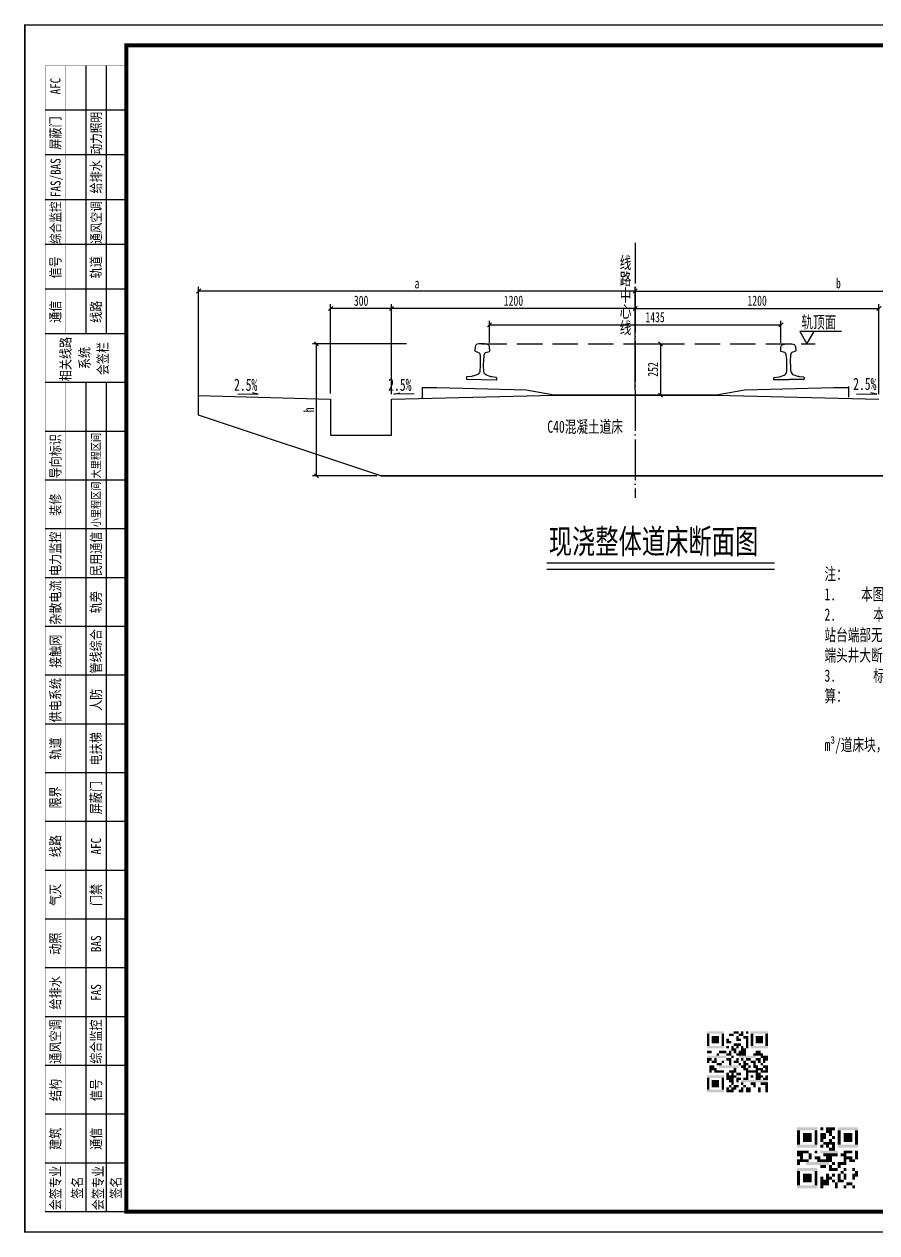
# Model space of a CAD drawing. Header units: millimetres. Extents: x 4632 to 13039, y -26303 to -20356.
# Drawn here: x 4632 to 8831, y -26303 to -20356 of the extents above; entities that cross this region are included whole.
import ezdxf
from ezdxf.enums import TextEntityAlignment as Align

# ---------------------------------------------------------------- set-up
doc = ezdxf.new("R2010")
doc.units = ezdxf.units.MM
doc.linetypes.add('DASH', pattern=[0.35, 0.25, -0.1])
doc.linetypes.add('DOTE', pattern=[2.42, 2, -0.2, 0.02, -0.2])
doc.layers.get('Defpoints').update_dxf_attribs({"color": 250})
for name, color, linetype in [('DOT', 6, 'DOTE'), ('GesoftDrawFrameCountersignBlockLayer', 7, 'Continuous'), ('GesoftDrawFrameCountersignLayer', 7, 'Continuous'), ('GesoftDrawFrameFrameBlockLayer', 7, 'Continuous'), ('GesoftDrawFrameInLineLayer', 85, 'Continuous'), ('GesoftDrawFrameOutLineLayer', 180, 'Continuous'), ('GesoftDrawFrameTitleLayer', 7, 'Continuous'), ('标注', 3, 'Continuous'), ('粗实线', 4, 'Continuous')]:
    doc.layers.add(name, color=color, linetype=linetype)
doc.styles.add('宋体', font='SimSun.ttf', dxfattribs={"width": 0.7})
doc.styles.add('宋体样式', font='SimSun.ttf', dxfattribs={"width": 0.8})
doc.styles.add('宋体样式宽度0.8', font='SimSun.ttf', dxfattribs={"width": 0.8})
doc.styles.add('条形码', font='BC_C39.FBC', dxfattribs={"height": 11})
doc.dimstyles.new('1比20', dxfattribs={"dimscale": 20, "dimtxt": 2.5, "dimasz": 1, "dimexe": 1, "dimexo": 1, "dimtad": 3, "dimdec": 0, "dimzin": 0, "dimdsep": 46, "dimtxsty": '宋体', "dimblk": 'OBLIQUE', "dimcen": 0.09, "dimadec": 0, "dimazin": 0, "dimtfac": 1, "dimtdec": 0, "dimtofl": 0, "dimtmove": 0, "dimatfit": 3, "dimfxl": 0, "dimtolj": 1, "dimtzin": 0, "dimarcsym": 0})

# ---------------------------------------------------------------- blocks, each defined once
blk = doc.blocks.new('_Oblique')
at = {"color": 0, "linetype": 'ByBlock', "lineweight": -2}
blk.add_line((-0.5, -0.5), (0.5, 0.5), dxfattribs=at)
blk = doc.blocks.new('*D3')
at = {"layer": 'Defpoints', "color": 0, "transparency": 16777216}
for p in [(8841.6, -21754.1), (7641.6, -22174.5), (8841.6, -22196.5)]:
    blk.add_point(p, dxfattribs=at)
at = {"layer": '标注', "color": 0, "lineweight": -2, "transparency": 16777216}
for p, q in [((7641.6, -22154.5), (7641.6, -21734.1)), ((7641.6, -21754.1), (8841.6, -21754.1)), ((8841.6, -22176.5), (8841.6, -21734.1))]:
    blk.add_line(p, q, dxfattribs=at)
at = {"layer": '标注', "color": 0, "lineweight": -2, "transparency": 16777216, "xscale": 20, "yscale": 20, "zscale": 20, "rotation": 180}
blk.add_blockref('_Oblique', (7641.6, -21754.1), dxfattribs=at)
at = {"layer": '标注', "color": 0, "lineweight": -2, "transparency": 16777216, "xscale": 20, "yscale": 20, "zscale": 20}
blk.add_blockref('_Oblique', (8841.6, -21754.1), dxfattribs=at)
at = {"layer": '标注', "color": 0, "transparency": 16777216, "insert": (8241.6, -21716.6), "char_height": 50, "attachment_point": 5, "style": '宋体'}
blk.add_mtext('\\A1;1200', dxfattribs=at)
blk = doc.blocks.new('*D10')
at = {"layer": 'Defpoints', "color": 0, "transparency": 16777216}
for p in [(8359.1, -21835.3), (6924, -21943.7), (8359.1, -21943.7)]:
    blk.add_point(p, dxfattribs=at)
at = {"layer": '标注', "color": 0, "lineweight": -2, "transparency": 16777216}
for p, q in [((6924, -21923.7), (6924, -21815.3)), ((8359.1, -21923.7), (8359.1, -21815.3)), ((6924, -21835.3), (8359.1, -21835.3))]:
    blk.add_line(p, q, dxfattribs=at)
at = {"layer": '标注', "color": 0, "lineweight": -2, "transparency": 16777216, "xscale": 20, "yscale": 20, "zscale": 20, "rotation": 180}
blk.add_blockref('_Oblique', (6924, -21835.3), dxfattribs=at)
at = {"layer": '标注', "color": 0, "lineweight": -2, "transparency": 16777216, "xscale": 20, "yscale": 20, "zscale": 20}
blk.add_blockref('_Oblique', (8359.1, -21835.3), dxfattribs=at)
at = {"layer": '标注', "color": 0, "transparency": 16777216, "insert": (7739, -21797.8), "char_height": 50, "attachment_point": 5, "style": '宋体'}
blk.add_mtext('\\A1;1435', dxfattribs=at)
blk = doc.blocks.new('*D4')
at = {"layer": 'Defpoints', "color": 0, "transparency": 16777216}
for p in [(7641.6, -21928.6), (7641.6, -22180.8), (7766.3, -22180.8)]:
    blk.add_point(p, dxfattribs=at)
at = {"layer": '标注', "color": 0, "lineweight": -2, "transparency": 16777216}
for p, q in [((7661.6, -21928.6), (7786.3, -21928.6)), ((7766.3, -21928.6), (7766.3, -22180.8)), ((7661.6, -22180.8), (7786.3, -22180.8))]:
    blk.add_line(p, q, dxfattribs=at)
at = {"layer": '标注', "color": 0, "lineweight": -2, "transparency": 16777216, "xscale": 20, "yscale": 20, "zscale": 20}
for p, rotation in [((7766.3, -21928.6), 90), ((7766.3, -22180.8), 270)]:
    blk.add_blockref('_Oblique', p, dxfattribs=dict(at, rotation=rotation))
at = {"layer": '标注', "color": 0, "transparency": 16777216, "insert": (7728.8, -22054.7), "char_height": 50, "attachment_point": 5, "rotation": 90, "style": '宋体'}
blk.add_mtext('\\A1;252', dxfattribs=at)
blk = doc.blocks.new('*D5')
at = {"color": 0, "lineweight": -2, "transparency": 16777216}
for p, q in [((5491.6, -22138.4), (5491.6, -21648.6)), ((7641.6, -21668.6), (5491.6, -21668.6)), ((7641.6, -21734.1), (7641.6, -21648.6))]:
    blk.add_line(p, q, dxfattribs=at)
at = {"layer": 'Defpoints', "color": 0, "transparency": 16777216}
for p in [(5491.6, -21668.6), (7641.6, -21754.1, 1537.6), (5491.6, -22158.4, 1537.6)]:
    blk.add_point(p, dxfattribs=at)
at = {"color": 0, "lineweight": -2, "transparency": 16777216, "xscale": 20, "yscale": 20, "zscale": 20, "rotation": 180}
blk.add_blockref('_Oblique', (5491.6, -21668.6), dxfattribs=at)
at = {"color": 0, "lineweight": -2, "transparency": 16777216, "xscale": 20, "yscale": 20, "zscale": 20}
blk.add_blockref('_Oblique', (7641.6, -21668.6), dxfattribs=at)
at = {"color": 0, "transparency": 16777216, "insert": (6566.6, -21631.1), "char_height": 50, "attachment_point": 5, "style": '宋体'}
blk.add_mtext('\\A1;a', dxfattribs=at)
blk = doc.blocks.new('*D6')
at = {"layer": 'Defpoints', "color": 0, "transparency": 16777216}
for p in [(6441.6, -21754.1), (7641.6, -22174.5), (6441.6, -22196.5)]:
    blk.add_point(p, dxfattribs=at)
at = {"layer": '标注', "color": 0, "lineweight": -2, "transparency": 16777216}
for p, q in [((6441.6, -22176.5), (6441.6, -21734.1)), ((7641.6, -21754.1), (6441.6, -21754.1)), ((7641.6, -22154.5), (7641.6, -21734.1))]:
    blk.add_line(p, q, dxfattribs=at)
at = {"layer": '标注', "color": 0, "lineweight": -2, "transparency": 16777216, "xscale": 20, "yscale": 20, "zscale": 20, "rotation": 180}
blk.add_blockref('_Oblique', (6441.6, -21754.1), dxfattribs=at)
at = {"layer": '标注', "color": 0, "lineweight": -2, "transparency": 16777216, "xscale": 20, "yscale": 20, "zscale": 20}
blk.add_blockref('_Oblique', (7641.6, -21754.1), dxfattribs=at)
at = {"layer": '标注', "color": 0, "transparency": 16777216, "insert": (7041.6, -21716.6), "char_height": 50, "attachment_point": 5, "style": '宋体'}
blk.add_mtext('\\A1;1200', dxfattribs=at)
blk = doc.blocks.new('*D7')
at = {"color": 0, "lineweight": -2, "transparency": 16777216}
for p, q in [((6141.6, -22172.5), (6141.6, -21734.1)), ((6441.6, -21754.1), (6141.6, -21754.1)), ((6441.6, -21998.9), (6441.6, -21734.1))]:
    blk.add_line(p, q, dxfattribs=at)
at = {"layer": 'Defpoints', "color": 0, "transparency": 16777216}
for p in [(6141.6, -21754.1), (6441.6, -22018.9), (6141.6, -22192.5)]:
    blk.add_point(p, dxfattribs=at)
at = {"color": 0, "lineweight": -2, "transparency": 16777216, "xscale": 20, "yscale": 20, "zscale": 20, "rotation": 180}
blk.add_blockref('_Oblique', (6141.6, -21754.1), dxfattribs=at)
at = {"color": 0, "lineweight": -2, "transparency": 16777216, "xscale": 20, "yscale": 20, "zscale": 20}
blk.add_blockref('_Oblique', (6441.6, -21754.1), dxfattribs=at)
at = {"color": 0, "transparency": 16777216, "insert": (6291.6, -21716.6), "char_height": 50, "attachment_point": 5, "style": '宋体'}
blk.add_mtext('\\A1;300', dxfattribs=at)
blk = doc.blocks.new('*D8')
at = {"color": 0, "lineweight": -2, "transparency": 16777216}
for p, q in [((7641.6, -21734.1), (7641.6, -21648.6)), ((7641.6, -21668.6), (9641.6, -21668.6)), ((9641.6, -22089.6), (9641.6, -21648.6))]:
    blk.add_line(p, q, dxfattribs=at)
at = {"layer": 'Defpoints', "color": 0, "transparency": 16777216}
for p in [(9641.6, -21668.6), (7641.6, -21754.1, 1537.6), (9641.6, -22109.6, 1537.6)]:
    blk.add_point(p, dxfattribs=at)
at = {"color": 0, "lineweight": -2, "transparency": 16777216, "xscale": 20, "yscale": 20, "zscale": 20, "rotation": 180}
blk.add_blockref('_Oblique', (7641.6, -21668.6), dxfattribs=at)
at = {"color": 0, "lineweight": -2, "transparency": 16777216, "xscale": 20, "yscale": 20, "zscale": 20}
blk.add_blockref('_Oblique', (9641.6, -21668.6), dxfattribs=at)
at = {"color": 0, "transparency": 16777216, "insert": (8641.6, -21630.9), "char_height": 50, "attachment_point": 5, "style": '宋体'}
blk.add_mtext('\\A1;b', dxfattribs=at)
blk = doc.blocks.new('*D9')
at = {"color": 0, "lineweight": -2, "transparency": 16777216}
for p, q in [((6515, -21928.6), (6051.4, -21928.6)), ((6071.4, -22578.6), (6071.4, -21928.6)), ((6369.4, -22578.6), (6051.4, -22578.6))]:
    blk.add_line(p, q, dxfattribs=at)
at = {"layer": 'Defpoints', "color": 0, "transparency": 16777216}
for p in [(6071.4, -21928.6), (6535, -21928.6), (6389.4, -22578.6)]:
    blk.add_point(p, dxfattribs=at)
at = {"color": 0, "lineweight": -2, "transparency": 16777216, "xscale": 20, "yscale": 20, "zscale": 20}
for p, rotation in [((6071.4, -21928.6), 90), ((6071.4, -22578.6), 270)]:
    blk.add_blockref('_Oblique', p, dxfattribs=dict(at, rotation=rotation))
at = {"color": 0, "transparency": 16777216, "insert": (6033.9, -22253.6), "char_height": 50, "attachment_point": 5, "rotation": 90, "style": '宋体'}
blk.add_mtext('\\A1;h', dxfattribs=at)
blk = doc.blocks.new('杭州4号线二期会签定义_2e1cf7a908f61d0b50dc33cccab90907')
at = {"layer": 'GesoftDrawFrameCountersignLayer', "color": 7}
for p, q in [((0, 271), (-20, 271)), ((0, 260), (-20, 260)), ((0, 249), (-20, 249)), ((0, 238), (-20, 238)), ((0, 227), (-20, 227)), ((0, 216), (-20, 216)), ((0, 204), (-20, 204)), ((0, 192), (-20, 192)), ((0, 180), (-20, 180)), ((0, 168), (-20, 168)), ((0, 156), (-20, 156)), ((0, 144), (-20, 144)), ((0, 132), (-20, 132)), ((0, 120), (-20, 120)), ((0, 108), (-20, 108)), ((0, 96), (-20, 96)), ((0, 84), (-20, 84)), ((0, 72), (-20, 72)), ((0, 60), (-20, 60)), ((0, 48), (-20, 48)), ((0, 36), (-20, 36)), ((0, 24), (-20, 24)), ((0, 12), (-20, 12)), ((0, 0), (-20, 0))]:
    blk.add_line(p, q, dxfattribs=at)
for points in [[(0, 285), (0, 0)], [(-10, 282), (-10, 216)], [(-5, 282), (-5, 216)], [(-10, 204), (-10, 0)], [(-5, 204), (-5, 0)]]:
    blk.add_lwpolyline(points, dxfattribs=at)
at = {"layer": 'GesoftDrawFrameCountersignLayer', "color": 7, "const_width": 0.1}
for points in [[(0, 282), (-20, 282)], [(-20, 282), (-20, 0)], [(-15, 282), (-15, 216)], [(-15, 204), (-15, 0)]]:
    blk.add_lwpolyline(points, dxfattribs=at)
at = {"layer": 'GesoftDrawFrameCountersignLayer', "color": 7, "style": '宋体样式宽度0.8', "width": 0.8}
for s, height, p in [('AFC', 2.5, (-16.23, 274.9)), ('屏蔽门', 2.5, (-16.23, 261.3)), ('动力照明', 2.4, (-6.23, 260.11)), ('FAS/BAS', 2.5, (-16.18, 249.65)), ('给排水', 2.5, (-6.23, 250.53)), ('综合监控', 2.4, (-16.23, 238.11)), ('通风空调', 2.4, (-6.23, 238.15)), ('轨道', 2.5, (-6.23, 229.63)), ('信号', 2.5, (-16.23, 229.63)), ('通信', 2.5, (-16.23, 218.69)), ('线路', 2.5, (-6.23, 218.69)), ('相关线路', 2.5, (-13.71, 204.33)), ('系统', 2.5, (-9.05, 207.31)), ('会签栏', 2.5, (-4.54, 205.81)), ('导向标识', 2.5, (-16.23, 180.42)), ('大里程区间', 2, (-6.48, 180.42)), ('小里程区间', 2, (-6.48, 168.42)), ('装修', 2.5, (-16.23, 171.23)), ('电力监控', 2.5, (-16.23, 156.42)), ('民用通信', 2.5, (-6.23, 156.42)), ('杂散电流', 2.5, (-16.23, 144.42)), ('轨旁', 2.5, (-6.23, 147.23)), ('管线综合', 2.5, (-6.23, 132.42)), ('接触网', 2.5, (-16.23, 133.8)), ('供电系统', 2.5, (-16.23, 120.42)), ('人防', 2.5, (-6.23, 123.23)), ('轨道', 2.5, (-16.23, 111.23)), ('电扶梯', 2.5, (-6.23, 109.8)), ('限界', 2.5, (-16.23, 99.23)), ('屏蔽门', 2.5, (-6.23, 97.8)), ('线路', 2.5, (-16.23, 87.23)), ('AFC', 2.5, (-6.23, 87.9)), ('气灭', 2.5, (-16.23, 75.23)), ('门禁', 2.5, (-6.23, 75.23)), ('动照', 2.5, (-16.23, 63.23)), ('BAS', 2.5, (-6.23, 63.9)), ('给排水', 2.5, (-16.23, 49.8)), ('FAS', 2.5, (-6.23, 51.9)), ('通风空调', 2.5, (-16.23, 36.42)), ('综合监控', 2.5, (-6.23, 36.42)), ('结构', 2.5, (-16.23, 27.23)), ('信号', 2.5, (-6.23, 27.23)), ('建筑', 2.5, (-16.23, 15.23)), ('通信', 2.5, (-6.23, 15.23)), ('会签专业   ', 2.5, (-16.23, 0.39)), ('会签专业   ', 2.5, (-5.73, 0.39)), ('签名', 2.5, (-10.85, 3.22)), ('签名', 2.5, (-1.35, 3.22))]:
    blk.add_text(s, height=height, rotation=90, dxfattribs=at).set_placement(p)
blk = doc.blocks.new('0_d99ac5e330684673bdd85ff840ac973b')
at = {"layer": 'GesoftDrawFrameInLineLayer', "color": 0, "const_width": 1}
blk.add_lwpolyline([(0, 0), (0, 287), (-390, 287), (-390, 0), (0, 0)], dxfattribs=at)
at = {"layer": 'GesoftDrawFrameOutLineLayer', "color": 0, "const_width": 0.35}
blk.add_lwpolyline([(5, -5), (5, 292), (-415, 292), (-415, -5), (5, -5)], dxfattribs=at)
blk = doc.blocks.new('GESOFT00000000NEW_049a35bf7f0736cc4250df00ece10f93_d99ac5e330684673bdd85ff840ac973b_2e1cf7a908f61d0b50dc33cccab90907')
at = {"color": 0}
for points in [[(-247.07, 44.41), (-242.87, 44.41), (-247.07, 43.81), (-242.87, 43.81)], [(-247.07, 43.81), (-246.47, 43.81), (-247.07, 43.21), (-246.47, 43.21)], [(-247.07, 43.21), (-246.47, 43.21), (-247.07, 42.61), (-246.47, 42.61)], [(-247.07, 42.61), (-246.47, 42.61), (-247.07, 42.01), (-246.47, 42.01)], [(-247.07, 42.01), (-246.47, 42.01), (-247.07, 41.41), (-246.47, 41.41)], [(-245.87, 43.21), (-244.07, 43.21), (-245.87, 42.61), (-244.07, 42.61)], [(-245.87, 42.61), (-244.07, 42.61), (-245.87, 42.01), (-244.07, 42.01)], [(-245.87, 42.01), (-244.07, 42.01), (-245.87, 41.41), (-244.07, 41.41)], [(-243.47, 43.81), (-242.87, 43.81), (-243.47, 43.21), (-242.87, 43.21)], [(-243.47, 43.21), (-242.87, 43.21), (-243.47, 42.61), (-242.87, 42.61)], [(-243.47, 42.61), (-242.87, 42.61), (-243.47, 42.01), (-242.87, 42.01)], [(-243.47, 42.01), (-242.87, 42.01), (-243.47, 41.41), (-242.87, 41.41)], [(-242.27, 42.61), (-241.67, 42.61), (-242.27, 42.01), (-241.67, 42.01)], [(-242.27, 42.01), (-241.07, 42.01), (-242.27, 41.41), (-241.07, 41.41)], [(-241.67, 43.81), (-240.47, 43.81), (-241.67, 43.21), (-240.47, 43.21)], [(-240.47, 44.41), (-239.27, 44.41), (-240.47, 43.81), (-239.27, 43.81)], [(-239.87, 43.21), (-239.27, 43.21), (-239.87, 42.61), (-239.27, 42.61)], [(-239.87, 42.61), (-238.67, 42.61), (-239.87, 42.01), (-238.67, 42.01)], [(-239.27, 43.81), (-238.07, 43.81), (-239.27, 43.21), (-238.07, 43.21)], [(-238.67, 44.41), (-238.07, 44.41), (-238.67, 43.81), (-238.07, 43.81)], [(-238.07, 43.21), (-236.87, 43.21), (-238.07, 42.61), (-236.87, 42.61)], [(-237.47, 44.41), (-236.87, 44.41), (-237.47, 43.81), (-236.87, 43.81)], [(-237.47, 42.61), (-236.87, 42.61), (-237.47, 42.01), (-236.87, 42.01)], [(-237.47, 42.01), (-236.87, 42.01), (-237.47, 41.41), (-236.87, 41.41)], [(-236.27, 44.41), (-232.07, 44.41), (-236.27, 43.81), (-232.07, 43.81)], [(-236.27, 43.81), (-235.67, 43.81), (-236.27, 43.21), (-235.67, 43.21)], [(-236.27, 43.21), (-235.67, 43.21), (-236.27, 42.61), (-235.67, 42.61)], [(-236.27, 42.61), (-235.67, 42.61), (-236.27, 42.01), (-235.67, 42.01)], [(-236.27, 42.01), (-235.67, 42.01), (-236.27, 41.41), (-235.67, 41.41)], [(-235.07, 43.21), (-233.27, 43.21), (-235.07, 42.61), (-233.27, 42.61)], [(-235.07, 42.61), (-233.27, 42.61), (-235.07, 42.01), (-233.27, 42.01)], [(-235.07, 42.01), (-233.27, 42.01), (-235.07, 41.41), (-233.27, 41.41)], [(-232.67, 43.81), (-232.07, 43.81), (-232.67, 43.21), (-232.07, 43.21)], [(-232.67, 43.21), (-232.07, 43.21), (-232.67, 42.61), (-232.07, 42.61)], [(-232.67, 42.61), (-232.07, 42.61), (-232.67, 42.01), (-232.07, 42.01)], [(-232.67, 42.01), (-232.07, 42.01), (-232.67, 41.41), (-232.07, 41.41)], [(-247.07, 41.41), (-246.47, 41.41), (-247.07, 40.81), (-246.47, 40.81)], [(-247.07, 40.81), (-242.87, 40.81), (-247.07, 40.21), (-242.87, 40.21)], [(-247.07, 39.61), (-245.87, 39.61), (-247.07, 39.01), (-245.87, 39.01)], [(-244.67, 39.01), (-244.07, 39.01), (-244.67, 38.41), (-244.07, 38.41)], [(-244.07, 39.61), (-242.27, 39.61), (-244.07, 39.01), (-242.27, 39.01)], [(-243.47, 41.41), (-242.87, 41.41), (-243.47, 40.81), (-242.87, 40.81)], [(-242.27, 40.81), (-241.67, 40.81), (-242.27, 40.21), (-241.67, 40.21)], [(-242.27, 39.01), (-241.07, 39.01), (-242.27, 38.41), (-241.07, 38.41)], [(-241.67, 39.61), (-241.07, 39.61), (-241.67, 39.01), (-241.07, 39.01)], [(-241.07, 40.81), (-240.47, 40.81), (-241.07, 40.21), (-240.47, 40.21)], [(-241.07, 40.21), (-239.87, 40.21), (-241.07, 39.61), (-239.87, 39.61)], [(-240.47, 41.41), (-238.67, 41.41), (-240.47, 40.81), (-238.67, 40.81)], [(-240.47, 39.61), (-239.87, 39.61), (-240.47, 39.01), (-239.87, 39.01)], [(-239.87, 40.81), (-239.27, 40.81), (-239.87, 40.21), (-239.27, 40.21)], [(-239.87, 39.01), (-237.47, 39.01), (-239.87, 38.41), (-237.47, 38.41)], [(-239.27, 39.61), (-237.47, 39.61), (-239.27, 39.01), (-237.47, 39.01)], [(-238.67, 40.81), (-238.07, 40.81), (-238.67, 40.21), (-238.07, 40.21)], [(-238.67, 40.21), (-237.47, 40.21), (-238.67, 39.61), (-237.47, 39.61)], [(-237.47, 41.41), (-236.87, 41.41), (-237.47, 40.81), (-236.87, 40.81)], [(-237.47, 40.81), (-236.87, 40.81), (-237.47, 40.21), (-236.87, 40.21)], [(-236.27, 41.41), (-235.67, 41.41), (-236.27, 40.81), (-235.67, 40.81)], [(-236.27, 40.81), (-232.07, 40.81), (-236.27, 40.21), (-232.07, 40.21)], [(-235.67, 39.01), (-233.27, 39.01), (-235.67, 38.41), (-233.27, 38.41)], [(-235.07, 39.61), (-233.87, 39.61), (-235.07, 39.01), (-233.87, 39.01)], [(-232.67, 41.41), (-232.07, 41.41), (-232.67, 40.81), (-232.07, 40.81)], [(-247.07, 38.41), (-242.27, 38.41), (-247.07, 37.81), (-242.27, 37.81)], [(-247.07, 37.81), (-245.87, 37.81), (-247.07, 37.21), (-245.87, 37.21)], [(-247.07, 37.21), (-246.47, 37.21), (-247.07, 36.61), (-246.47, 36.61)], [(-246.47, 36.01), (-245.27, 36.01), (-246.47, 35.41), (-245.27, 35.41)], [(-245.87, 37.21), (-244.67, 37.21), (-245.87, 36.61), (-244.67, 36.61)], [(-245.27, 37.81), (-244.67, 37.81), (-245.27, 37.21), (-244.67, 37.21)], [(-244.67, 36.61), (-243.47, 36.61), (-244.67, 36.01), (-243.47, 36.01)], [(-244.07, 36.01), (-239.27, 36.01), (-244.07, 35.41), (-239.27, 35.41)], [(-243.47, 37.21), (-242.87, 37.21), (-243.47, 36.61), (-242.87, 36.61)], [(-242.27, 37.81), (-241.07, 37.81), (-242.27, 37.21), (-241.07, 37.21)], [(-241.67, 37.21), (-241.07, 37.21), (-241.67, 36.61), (-241.07, 36.61)], [(-241.67, 36.61), (-241.07, 36.61), (-241.67, 36.01), (-241.07, 36.01)], [(-241.07, 38.41), (-240.47, 38.41), (-241.07, 37.81), (-240.47, 37.81)], [(-240.47, 37.21), (-239.27, 37.21), (-240.47, 36.61), (-239.27, 36.61)], [(-239.87, 37.81), (-239.27, 37.81), (-239.87, 37.21), (-239.27, 37.21)], [(-239.27, 38.41), (-235.07, 38.41), (-239.27, 37.81), (-235.07, 37.81)], [(-239.27, 36.61), (-238.67, 36.61), (-239.27, 36.01), (-238.67, 36.01)], [(-238.67, 37.81), (-238.07, 37.81), (-238.67, 37.21), (-238.07, 37.21)], [(-238.67, 36.01), (-237.47, 36.01), (-238.67, 35.41), (-237.47, 35.41)], [(-238.07, 37.21), (-237.47, 37.21), (-238.07, 36.61), (-237.47, 36.61)], [(-238.07, 36.61), (-236.87, 36.61), (-238.07, 36.01), (-236.87, 36.01)], [(-237.47, 37.81), (-236.27, 37.81), (-237.47, 37.21), (-236.27, 37.21)], [(-236.87, 36.01), (-236.27, 36.01), (-236.87, 35.41), (-236.27, 35.41)], [(-236.27, 37.21), (-235.07, 37.21), (-236.27, 36.61), (-235.07, 36.61)], [(-235.67, 36.61), (-235.07, 36.61), (-235.67, 36.01), (-235.07, 36.01)], [(-235.67, 36.01), (-234.47, 36.01), (-235.67, 35.41), (-234.47, 35.41)], [(-235.07, 37.81), (-233.87, 37.81), (-235.07, 37.21), (-233.87, 37.21)], [(-234.47, 37.21), (-233.87, 37.21), (-234.47, 36.61), (-233.87, 36.61)], [(-233.87, 38.41), (-232.07, 38.41), (-233.87, 37.81), (-232.07, 37.81)], [(-233.87, 36.61), (-233.27, 36.61), (-233.87, 36.01), (-233.27, 36.01)], [(-233.27, 37.81), (-232.07, 37.81), (-233.27, 37.21), (-232.07, 37.21)], [(-233.27, 37.21), (-232.67, 37.21), (-233.27, 36.61), (-232.67, 36.61)], [(-233.27, 36.01), (-232.07, 36.01), (-233.27, 35.41), (-232.07, 35.41)], [(-247.07, 33.61), (-242.87, 33.61), (-247.07, 33.01), (-242.87, 33.01)], [(-247.07, 33.01), (-246.47, 33.01), (-247.07, 32.41), (-246.47, 32.41)], [(-246.47, 35.41), (-244.67, 35.41), (-246.47, 34.81), (-244.67, 34.81)], [(-246.47, 34.81), (-245.87, 34.81), (-246.47, 34.21), (-245.87, 34.21)], [(-245.27, 34.81), (-242.87, 34.81), (-245.27, 34.21), (-242.87, 34.21)], [(-243.47, 33.01), (-242.87, 33.01), (-243.47, 32.41), (-242.87, 32.41)], [(-242.27, 34.21), (-241.67, 34.21), (-242.27, 33.61), (-241.67, 33.61)], [(-242.27, 33.61), (-239.87, 33.61), (-242.27, 33.01), (-239.87, 33.01)], [(-242.27, 33.01), (-240.47, 33.01), (-242.27, 32.41), (-240.47, 32.41)], [(-241.67, 34.81), (-239.87, 34.81), (-241.67, 34.21), (-239.87, 34.21)], [(-241.07, 34.21), (-240.47, 34.21), (-241.07, 33.61), (-240.47, 33.61)], [(-240.47, 35.41), (-239.87, 35.41), (-240.47, 34.81), (-239.87, 34.81)], [(-239.87, 34.21), (-238.67, 34.21), (-239.87, 33.61), (-238.67, 33.61)], [(-239.87, 33.01), (-238.67, 33.01), (-239.87, 32.41), (-238.67, 32.41)], [(-238.07, 35.41), (-236.87, 35.41), (-238.07, 34.81), (-236.87, 34.81)], [(-238.07, 33.01), (-236.87, 33.01), (-238.07, 32.41), (-236.87, 32.41)], [(-237.47, 34.81), (-234.47, 34.81), (-237.47, 34.21), (-234.47, 34.21)], [(-237.47, 34.21), (-236.87, 34.21), (-237.47, 33.61), (-236.87, 33.61)], [(-237.47, 33.61), (-236.87, 33.61), (-237.47, 33.01), (-236.87, 33.01)], [(-236.27, 33.61), (-235.67, 33.61), (-236.27, 33.01), (-235.67, 33.01)], [(-235.07, 35.41), (-233.27, 35.41), (-235.07, 34.81), (-233.27, 34.81)], [(-235.07, 34.21), (-233.87, 34.21), (-235.07, 33.61), (-233.87, 33.61)], [(-235.07, 33.61), (-233.27, 33.61), (-235.07, 33.01), (-233.27, 33.01)], [(-235.07, 33.01), (-233.87, 33.01), (-235.07, 32.41), (-233.87, 32.41)], [(-233.87, 34.81), (-232.07, 34.81), (-233.87, 34.21), (-232.07, 34.21)], [(-233.27, 33.01), (-232.07, 33.01), (-233.27, 32.41), (-232.07, 32.41)], [(-232.67, 35.41), (-232.07, 35.41), (-232.67, 34.81), (-232.07, 34.81)], [(-232.67, 33.61), (-232.07, 33.61), (-232.67, 33.01), (-232.07, 33.01)], [(-247.07, 32.41), (-246.47, 32.41), (-247.07, 31.81), (-246.47, 31.81)], [(-247.07, 31.81), (-246.47, 31.81), (-247.07, 31.21), (-246.47, 31.21)], [(-247.07, 31.21), (-246.47, 31.21), (-247.07, 30.61), (-246.47, 30.61)], [(-247.07, 30.61), (-246.47, 30.61), (-247.07, 30.01), (-246.47, 30.01)], [(-247.07, 30.01), (-242.87, 30.01), (-247.07, 29.41), (-242.87, 29.41)], [(-245.87, 32.41), (-244.07, 32.41), (-245.87, 31.81), (-244.07, 31.81)], [(-245.87, 31.81), (-244.07, 31.81), (-245.87, 31.21), (-244.07, 31.21)], [(-245.87, 31.21), (-244.07, 31.21), (-245.87, 30.61), (-244.07, 30.61)], [(-243.47, 32.41), (-242.87, 32.41), (-243.47, 31.81), (-242.87, 31.81)], [(-243.47, 31.81), (-242.87, 31.81), (-243.47, 31.21), (-242.87, 31.21)], [(-243.47, 31.21), (-242.87, 31.21), (-243.47, 30.61), (-242.87, 30.61)], [(-243.47, 30.61), (-242.87, 30.61), (-243.47, 30.01), (-242.87, 30.01)], [(-242.27, 30.61), (-241.67, 30.61), (-242.27, 30.01), (-241.67, 30.01)], [(-242.27, 30.01), (-240.47, 30.01), (-242.27, 29.41), (-240.47, 29.41)], [(-241.67, 32.41), (-240.47, 32.41), (-241.67, 31.81), (-240.47, 31.81)], [(-241.67, 31.21), (-241.07, 31.21), (-241.67, 30.61), (-241.07, 30.61)], [(-241.07, 31.81), (-240.47, 31.81), (-241.07, 31.21), (-240.47, 31.21)], [(-241.07, 30.61), (-239.87, 30.61), (-241.07, 30.01), (-239.87, 30.01)], [(-240.47, 31.21), (-239.27, 31.21), (-240.47, 30.61), (-239.27, 30.61)], [(-239.87, 32.41), (-239.27, 32.41), (-239.87, 31.81), (-239.27, 31.81)], [(-239.27, 30.01), (-238.07, 30.01), (-239.27, 29.41), (-238.07, 29.41)], [(-238.67, 32.41), (-232.07, 32.41), (-238.67, 31.81), (-232.07, 31.81)], [(-238.67, 31.81), (-238.07, 31.81), (-238.67, 31.21), (-238.07, 31.21)], [(-238.67, 30.61), (-238.07, 30.61), (-238.67, 30.01), (-238.07, 30.01)], [(-238.07, 31.21), (-237.47, 31.21), (-238.07, 30.61), (-237.47, 30.61)], [(-237.47, 30.61), (-236.27, 30.61), (-237.47, 30.01), (-236.27, 30.01)], [(-237.47, 30.01), (-236.27, 30.01), (-237.47, 29.41), (-236.27, 29.41)], [(-236.27, 31.81), (-235.07, 31.81), (-236.27, 31.21), (-235.07, 31.21)], [(-235.67, 31.21), (-235.07, 31.21), (-235.67, 30.61), (-235.07, 30.61)], [(-234.47, 30.61), (-233.87, 30.61), (-234.47, 30.01), (-233.87, 30.01)], [(-234.47, 30.01), (-233.87, 30.01), (-234.47, 29.41), (-233.87, 29.41)], [(-233.87, 31.81), (-232.07, 31.81), (-233.87, 31.21), (-232.07, 31.21)], [(-232.67, 31.21), (-232.07, 31.21), (-232.67, 30.61), (-232.07, 30.61)], [(-232.67, 30.61), (-232.07, 30.61), (-232.67, 30.01), (-232.07, 30.01)], [(-232.67, 30.01), (-232.07, 30.01), (-232.67, 29.41), (-232.07, 29.41)], [(-224.87, 20.79), (-219.87, 20.79), (-224.87, 20.07), (-219.87, 20.07)], [(-224.87, 20.07), (-224.15, 20.07), (-224.87, 19.36), (-224.15, 19.36)], [(-224.87, 19.36), (-224.15, 19.36), (-224.87, 18.64), (-224.15, 18.64)], [(-224.87, 18.64), (-224.15, 18.64), (-224.87, 17.93), (-224.15, 17.93)], [(-224.87, 17.93), (-224.15, 17.93), (-224.87, 17.21), (-224.15, 17.21)], [(-223.44, 19.36), (-221.3, 19.36), (-223.44, 18.64), (-221.3, 18.64)], [(-223.44, 18.64), (-221.3, 18.64), (-223.44, 17.93), (-221.3, 17.93)], [(-223.44, 17.93), (-221.3, 17.93), (-223.44, 17.21), (-221.3, 17.21)], [(-220.58, 20.07), (-219.87, 20.07), (-220.58, 19.36), (-219.87, 19.36)], [(-220.58, 19.36), (-219.87, 19.36), (-220.58, 18.64), (-219.87, 18.64)], [(-220.58, 18.64), (-219.87, 18.64), (-220.58, 17.93), (-219.87, 17.93)], [(-220.58, 17.93), (-219.87, 17.93), (-220.58, 17.21), (-219.87, 17.21)], [(-219.15, 20.79), (-218.44, 20.79), (-219.15, 20.07), (-218.44, 20.07)], [(-219.15, 19.36), (-217.72, 19.36), (-219.15, 18.64), (-217.72, 18.64)], [(-219.15, 18.64), (-217.72, 18.64), (-219.15, 17.93), (-217.72, 17.93)], [(-219.15, 17.93), (-218.44, 17.93), (-219.15, 17.21), (-218.44, 17.21)], [(-217.72, 20.79), (-215.58, 20.79), (-217.72, 20.07), (-215.58, 20.07)], [(-217.72, 20.07), (-216.3, 20.07), (-217.72, 19.36), (-216.3, 19.36)], [(-217.01, 19.36), (-216.3, 19.36), (-217.01, 18.64), (-216.3, 18.64)], [(-217.01, 17.93), (-216.3, 17.93), (-217.01, 17.21), (-216.3, 17.21)], [(-216.3, 18.64), (-215.58, 18.64), (-216.3, 17.93), (-215.58, 17.93)], [(-214.87, 20.79), (-209.87, 20.79), (-214.87, 20.07), (-209.87, 20.07)], [(-214.87, 20.07), (-214.15, 20.07), (-214.87, 19.36), (-214.15, 19.36)], [(-214.87, 19.36), (-214.15, 19.36), (-214.87, 18.64), (-214.15, 18.64)], [(-214.87, 18.64), (-214.15, 18.64), (-214.87, 17.93), (-214.15, 17.93)], [(-214.87, 17.93), (-214.15, 17.93), (-214.87, 17.21), (-214.15, 17.21)], [(-213.44, 19.36), (-211.3, 19.36), (-213.44, 18.64), (-211.3, 18.64)], [(-213.44, 18.64), (-211.3, 18.64), (-213.44, 17.93), (-211.3, 17.93)], [(-213.44, 17.93), (-211.3, 17.93), (-213.44, 17.21), (-211.3, 17.21)], [(-210.58, 20.07), (-209.87, 20.07), (-210.58, 19.36), (-209.87, 19.36)], [(-210.58, 19.36), (-209.87, 19.36), (-210.58, 18.64), (-209.87, 18.64)], [(-210.58, 18.64), (-209.87, 18.64), (-210.58, 17.93), (-209.87, 17.93)], [(-210.58, 17.93), (-209.87, 17.93), (-210.58, 17.21), (-209.87, 17.21)], [(-224.87, 17.21), (-224.15, 17.21), (-224.87, 16.5), (-224.15, 16.5)], [(-224.87, 16.5), (-219.87, 16.5), (-224.87, 15.79), (-219.87, 15.79)], [(-224.87, 15.07), (-222.01, 15.07), (-224.87, 14.36), (-222.01, 14.36)], [(-220.58, 17.21), (-219.87, 17.21), (-220.58, 16.5), (-219.87, 16.5)], [(-220.58, 15.07), (-219.87, 15.07), (-220.58, 14.36), (-219.87, 14.36)], [(-219.15, 16.5), (-218.44, 16.5), (-219.15, 15.79), (-218.44, 15.79)], [(-219.15, 15.07), (-214.87, 15.07), (-219.15, 14.36), (-214.87, 14.36)], [(-218.44, 17.21), (-215.58, 17.21), (-218.44, 16.5), (-215.58, 16.5)], [(-217.72, 16.5), (-217.01, 16.5), (-217.72, 15.79), (-217.01, 15.79)], [(-217.01, 15.79), (-215.58, 15.79), (-217.01, 15.07), (-215.58, 15.07)], [(-216.3, 16.5), (-215.58, 16.5), (-216.3, 15.79), (-215.58, 15.79)], [(-214.87, 17.21), (-214.15, 17.21), (-214.87, 16.5), (-214.15, 16.5)], [(-214.87, 16.5), (-209.87, 16.5), (-214.87, 15.79), (-209.87, 15.79)], [(-213.44, 15.07), (-211.3, 15.07), (-213.44, 14.36), (-211.3, 14.36)], [(-210.58, 17.21), (-209.87, 17.21), (-210.58, 16.5), (-209.87, 16.5)], [(-210.58, 15.07), (-209.87, 15.07), (-210.58, 14.36), (-209.87, 14.36)], [(-224.87, 14.36), (-223.44, 14.36), (-224.87, 13.64), (-223.44, 13.64)], [(-224.87, 12.93), (-222.01, 12.93), (-224.87, 12.21), (-222.01, 12.21)], [(-224.87, 12.21), (-224.15, 12.21), (-224.87, 11.5), (-224.15, 11.5)], [(-224.15, 13.64), (-223.44, 13.64), (-224.15, 12.93), (-223.44, 12.93)], [(-222.72, 12.21), (-217.01, 12.21), (-222.72, 11.5), (-217.01, 11.5)], [(-222.01, 14.36), (-221.3, 14.36), (-222.01, 13.64), (-221.3, 13.64)], [(-222.01, 13.64), (-221.3, 13.64), (-222.01, 12.93), (-221.3, 12.93)], [(-220.58, 13.64), (-219.15, 13.64), (-220.58, 12.93), (-219.15, 12.93)], [(-219.87, 12.93), (-216.3, 12.93), (-219.87, 12.21), (-216.3, 12.21)], [(-218.44, 14.36), (-214.87, 14.36), (-218.44, 13.64), (-214.87, 13.64)], [(-217.72, 13.64), (-216.3, 13.64), (-217.72, 12.93), (-216.3, 12.93)], [(-216.3, 12.21), (-215.58, 12.21), (-216.3, 11.5), (-215.58, 11.5)], [(-214.87, 12.21), (-212.72, 12.21), (-214.87, 11.5), (-212.72, 11.5)], [(-214.15, 14.36), (-212.72, 14.36), (-214.15, 13.64), (-212.72, 13.64)], [(-213.44, 13.64), (-211.3, 13.64), (-213.44, 12.93), (-211.3, 12.93)], [(-213.44, 12.93), (-212.72, 12.93), (-213.44, 12.21), (-212.72, 12.21)], [(-212.01, 12.93), (-210.58, 12.93), (-212.01, 12.21), (-210.58, 12.21)], [(-210.58, 14.36), (-209.87, 14.36), (-210.58, 13.64), (-209.87, 13.64)], [(-210.58, 13.64), (-209.87, 13.64), (-210.58, 12.93), (-209.87, 12.93)], [(-224.87, 10.79), (-219.87, 10.79), (-224.87, 10.07), (-219.87, 10.07)], [(-224.87, 10.07), (-224.15, 10.07), (-224.87, 9.36), (-224.15, 9.36)], [(-224.87, 9.36), (-224.15, 9.36), (-224.87, 8.64), (-224.15, 8.64)], [(-223.44, 9.36), (-221.3, 9.36), (-223.44, 8.64), (-221.3, 8.64)], [(-220.58, 10.07), (-219.87, 10.07), (-220.58, 9.36), (-219.87, 9.36)], [(-220.58, 9.36), (-219.87, 9.36), (-220.58, 8.64), (-219.87, 8.64)], [(-219.15, 11.5), (-217.72, 11.5), (-219.15, 10.79), (-217.72, 10.79)], [(-217.72, 9.36), (-217.01, 9.36), (-217.72, 8.64), (-217.01, 8.64)], [(-217.01, 11.5), (-216.3, 11.5), (-217.01, 10.79), (-216.3, 10.79)], [(-217.01, 10.79), (-214.87, 10.79), (-217.01, 10.07), (-214.87, 10.07)], [(-216.3, 9.36), (-215.58, 9.36), (-216.3, 8.64), (-215.58, 8.64)], [(-214.87, 11.5), (-214.15, 11.5), (-214.87, 10.79), (-214.15, 10.79)], [(-214.87, 9.36), (-214.15, 9.36), (-214.87, 8.64), (-214.15, 8.64)], [(-214.15, 10.07), (-213.44, 10.07), (-214.15, 9.36), (-213.44, 9.36)], [(-213.44, 10.79), (-212.72, 10.79), (-213.44, 10.07), (-212.72, 10.07)], [(-213.44, 9.36), (-212.72, 9.36), (-213.44, 8.64), (-212.72, 8.64)], [(-211.3, 10.79), (-210.58, 10.79), (-211.3, 10.07), (-210.58, 10.07)], [(-211.3, 9.36), (-209.87, 9.36), (-211.3, 8.64), (-209.87, 8.64)], [(-210.58, 10.07), (-209.87, 10.07), (-210.58, 9.36), (-209.87, 9.36)], [(-224.87, 8.64), (-224.15, 8.64), (-224.87, 7.93), (-224.15, 7.93)], [(-224.87, 7.93), (-224.15, 7.93), (-224.87, 7.21), (-224.15, 7.21)], [(-224.87, 7.21), (-224.15, 7.21), (-224.87, 6.5), (-224.15, 6.5)], [(-224.87, 6.5), (-219.87, 6.5), (-224.87, 5.79), (-219.87, 5.79)], [(-223.44, 8.64), (-221.3, 8.64), (-223.44, 7.93), (-221.3, 7.93)], [(-223.44, 7.93), (-221.3, 7.93), (-223.44, 7.21), (-221.3, 7.21)], [(-220.58, 8.64), (-219.87, 8.64), (-220.58, 7.93), (-219.87, 7.93)], [(-220.58, 7.93), (-219.87, 7.93), (-220.58, 7.21), (-219.87, 7.21)], [(-220.58, 7.21), (-219.87, 7.21), (-220.58, 6.5), (-219.87, 6.5)], [(-219.15, 8.64), (-218.44, 8.64), (-219.15, 7.93), (-218.44, 7.93)], [(-219.15, 7.93), (-217.01, 7.93), (-219.15, 7.21), (-217.01, 7.21)], [(-219.15, 7.21), (-217.01, 7.21), (-219.15, 6.5), (-217.01, 6.5)], [(-219.15, 6.5), (-218.44, 6.5), (-219.15, 5.79), (-218.44, 5.79)], [(-217.72, 8.64), (-216.3, 8.64), (-217.72, 7.93), (-216.3, 7.93)], [(-216.3, 7.93), (-215.58, 7.93), (-216.3, 7.21), (-215.58, 7.21)], [(-215.58, 7.21), (-214.87, 7.21), (-215.58, 6.5), (-214.87, 6.5)], [(-215.58, 6.5), (-214.87, 6.5), (-215.58, 5.79), (-214.87, 5.79)], [(-214.87, 8.64), (-214.15, 8.64), (-214.87, 7.93), (-214.15, 7.93)], [(-214.87, 7.93), (-213.44, 7.93), (-214.87, 7.21), (-213.44, 7.21)], [(-213.44, 8.64), (-212.72, 8.64), (-213.44, 7.93), (-212.72, 7.93)], [(-213.44, 6.5), (-212.72, 6.5), (-213.44, 5.79), (-212.72, 5.79)], [(-212.72, 7.21), (-211.3, 7.21), (-212.72, 6.5), (-211.3, 6.5)], [(-211.3, 8.64), (-210.58, 8.64), (-211.3, 7.93), (-210.58, 7.93)], [(-211.3, 6.5), (-210.58, 6.5), (-211.3, 5.79), (-210.58, 5.79)]]:
    blk.add_solid(points, dxfattribs=at)
at = {"layer": 'GesoftDrawFrameCountersignBlockLayer'}
blk.add_blockref('杭州4号线二期会签定义_2e1cf7a908f61d0b50dc33cccab90907', (-390, 0), dxfattribs=at)
at = {"layer": 'GesoftDrawFrameFrameBlockLayer'}
blk.add_blockref('0_d99ac5e330684673bdd85ff840ac973b', (0, 0), dxfattribs=at)
at = {"layer": 'GesoftDrawFrameTitleLayer', "color": 7, "style": '条形码', "width": 2}
blk.add_attdef('BARCODE', (-2.8, 60.5), '', height=6, rotation=90, dxfattribs=at)
at = {"layer": 'GesoftDrawFrameTitleLayer', "style": '宋体样式'}
for tag, height, width, p in [('GCMC0', 3.6, 0.8, (-40, 43.4)), ('SHEJI', 2.5, 0.8, (-154, 35.2)), ('SHEJI2', 2.5, 0.8, (-137.76, 35.27)), ('SJJD', 2.5, 0.8, (-14, 34.4)), ('JIAOHE', 2.5, 0.8, (-154, 28.8)), ('JIAOHE2', 2.5, 0.8, (-137.61, 28.83)), ('VERSION0', 2.5, 0.8, (-14, 26.4)), ('ZTSD', 2.5, 0.8, (-190, 24)), ('CEMING', 4, 0.7, (-84, 22.59)), ('ZYFZR1', 2.5, 0.8, (-154, 22.4)), ('ZYFZR2', 2.5, 0.8, (-137.76, 22.24)), ('BILI', 2.5, 0.8, (-14, 18.4)), ('XMFZR1', 2.5, 0.8, (-154, 16)), ('XMFZR2', 2.5, 0.8, (-137.98, 16.22)), ('DOCNAME0', 3.5, 0.9, (-84, 13.27)), ('SENHE', 2.5, 0.8, (-154, 9.6)), ('SENHE2', 2.5, 0.8, (-137.41, 9.52)), ('DOCNAME2', 3.5, 0.9, (-84, 9.42)), ('RIQI', 2.5, 0.8, (-14, 10.4)), ('XTSD', 2.5, 0.8, (-190, 4.8)), ('SENDING', 2.5, 0.8, (-154, 3.2)), ('SENDING2', 2.5, 0.8, (-137.41, 3.81)), ('TUHAO', 2.5, 0.8, (-91.5, 3.2)), ('PROJECTNO', 2.5, 0.8, (-47.5, 3.2)), ('PAGENUMBER', 2.5, 0.8, (-31.78, 3.83)), ('PAGECOUNT', 2.5, 0.8, (-10.8, 3.83))]:
    blk.add_attdef(tag, text='', height=height, dxfattribs=dict(at, width=width)).set_placement(p, align=Align.MIDDLE_CENTER)
blk.add_attdef('PIANMING', text='', height=4, dxfattribs=at).set_placement((-84, 31.09), align=Align.MIDDLE_CENTER)

msp = doc.modelspace()

# ---------------------------------------------------------------- linework, layer by layer
at = {"color": 3}
for p, q in [((5491.6, -22279.3), (5491.6, -21846.5)), ((6389.4, -22578.6), (9841.6, -22578.6))]:
    msp.add_line(p, q, dxfattribs=at)
at = {"linetype": 'DASH', "ltscale": 500}
msp.add_line((6884, -21928.5), (8527.2, -21928.6), dxfattribs=at)
for p, q in [((8325.5, -22106.4), (8471.5, -22102.7)), ((6591.6, -22145), (6591.6, -22196.8)), ((8691.6, -22139), (8691.6, -22190.8))]:
    msp.add_line(p, q)
at = {"ltscale": 0.8}
for points in [[(6834.8, -22088.5), (6813.5, -22090.4, 0.382162), (6809.8, -22094.3), (6809.7, -22100.7, 0.414214), (6811.6, -22102.7), (6957.6, -22106.4, 0.414214), (6959.6, -22104.4), (6959.8, -22098, 0.382162), (6956.3, -22093.9), (6935.1, -22091, -0.052681), (6926.9, -22089), (6908.9, -22082.5, -0.295971), (6895.8, -22065.2, -0.050567), (6898, -21984.5, -0.099343), (6901.1, -21975.2, -0.186147), (6905.6, -21971.7), (6923.4, -21966.3, 0.340934), (6924.8, -21964.3), (6924, -21943.7, 0.334739), (6914.3, -21931.4, 0.048488), (6899, -21929, 0.008336), (6889, -21928.6, 0.008336), (6879, -21928.5, 0.048488), (6863.6, -21930.2, 0.334739), (6853.2, -21941.9), (6851.4, -21962.4, 0.340934), (6852.7, -21964.5), (6870.1, -21970.7, -0.188527), (6874.5, -21974.6, -0.099343), (6877.2, -21984, -0.050567), (6875.4, -22064.7, -0.295971), (6861.4, -22081.4), (6842.2, -22087, -0.050385), (6834.3, -22088.5)], [(8448.3, -22088.5), (8469.6, -22090.4, -0.382162), (8473.3, -22094.3), (8473.4, -22100.7, -0.414214), (8471.5, -22102.7), (8325.5, -22106.4, -0.414214), (8323.5, -22104.4), (8323.3, -22098, -0.382162), (8326.8, -22093.9), (8348, -22091, 0.052681), (8356.2, -22089), (8374.2, -22082.5, 0.295971), (8387.3, -22065.2, 0.050567), (8385.1, -21984.5, 0.099343), (8382, -21975.2, 0.186147), (8377.5, -21971.7), (8359.7, -21966.3, -0.340934), (8358.3, -21964.3), (8359.1, -21943.7, -0.334739), (8368.8, -21931.4, -0.048488), (8384.1, -21929, -0.008336), (8394.1, -21928.6, -0.008336), (8404.1, -21928.5, -0.048488), (8419.5, -21930.2, -0.334739), (8429.9, -21941.9), (8431.7, -21962.4, -0.340934), (8430.4, -21964.5), (8413, -21970.7, 0.188527), (8408.6, -21974.6, 0.099343), (8405.9, -21984, 0.050567), (8407.7, -22064.7, 0.295971), (8421.7, -22081.4), (8440.9, -22087, 0.050385), (8448.8, -22088.5)]]:
    msp.add_lwpolyline(points, format="xyb", dxfattribs=at)
msp.add_lwpolyline([(8691.6, -22145), (8619.6, -22145), (8179.6, -22156), (8041.6, -22180.5), (7641.6, -22180.5), (7241.6, -22180.5), (7103.6, -22156), (6663.6, -22145), (6591.6, -22145)])
at = {"layer": 'DOT', "ltscale": 100}
msp.add_line((7641.6, -21430.9), (7641.6, -22686.7), dxfattribs=at)
at = {"layer": '标注', "color": 4}
msp.add_line((7206.8, -23006.5), (8326.3, -23006.5), dxfattribs=at)
at = {"layer": '标注'}
msp.add_line((7206.8, -23036.5), (8326.3, -23036.5), dxfattribs=at)
for points in [[(8656.2, -21868.6), (8452.4, -21868.6), (8487, -21928.6), (8521.7, -21868.6)], [(5685, -22174.3), (5785, -22176.8), (5756, -22169)], [(6552.5, -22174.3), (6452.5, -22176.8), (6481.6, -22169)], [(8730.6, -22174.3), (8830.6, -22176.8), (8801.5, -22169.1)]]:
    msp.add_lwpolyline(points, dxfattribs=at)
at = {"layer": '粗实线'}
for p, q in [((6441.6, -22200.5), (7241.6, -22180.5)), ((7241.7, -22180.5), (8041.7, -22180.5)), ((8041.6, -22180.5), (8841.6, -22200.5)), ((5491.6, -22279.3), (5491.6, -22183)), ((5491.6, -22183), (6141.6, -22200.5)), ((6141.6, -22200.5), (6141.6, -22378.6)), ((6441.6, -22378.6), (6441.6, -22200.5)), ((6389.4, -22578.6), (5491.6, -22279.3)), ((6141.6, -22378.6), (6441.6, -22378.6)), ((9641.6, -22578.6), (6389.4, -22578.6))]:
    msp.add_line(p, q, dxfattribs=at)

# ---------------------------------------------------------------- block references
at = {"xscale": 20, "yscale": 20, "zscale": 20}
msp.add_blockref('GESOFT00000000NEW_049a35bf7f0736cc4250df00ece10f93_d99ac5e330684673bdd85ff840ac973b_2e1cf7a908f61d0b50dc33cccab90907', (12935.8, -26199.2), dxfattribs=at)

# ---------------------------------------------------------------- texts
at = {"insert": (8573.2, -23030.7), "char_height": 60, "attachment_point": 1, "style": '宋体'}
msp.add_mtext_dynamic_manual_height_columns('\\A1;{\\C3;注：\\P\\pi-180,l180,t180,270;1.^I本图尺寸均以mm计，比例1:20。\\P2.^I本图适用于全线大断面地段，以矩形隧道地段为例给出，其它地段参照执行。}车站及区间隧道存在大断面时，混凝土需浇筑至结构边墙。站台端部无站台墙的地段应浇筑到结构边墙；站台范围内有站台墙的地段应浇筑到与站台墙平齐；下站台的楼梯地段，道床浇筑应涵盖楼梯范围；端头井大断面处、有配线大断面处道床，应浇筑至结构边墙。\\P{\\C3;3.^I标准断面时轨道结构高度为650mm，道床宽度为4150mm（a=2150mm，b=2000mm），令道床宽度增加量为Xmm，厚度增加为Ymm，则大断面方量的计算：\\P\\pi0,l0,tz;            现浇道床地段：C40现浇混凝土增加（0.000406X+0.00414Y+X·Y·10\\H0.7x;\\S-6^ ;\\H1.42857x;）m³/延米，沥青木板增加（0.000406X+0.00414Y+X·Y·10\\H0.7x;\\S-6^ ;\\H1.42857x;）m³/道床块，PTN增加（X·10\\H0.7x;\\S-3^ ;\\H1.42857x;·0.03·0.02）m³/道床块。}', width=3681.347, gutter_width=600, heights=[0], dxfattribs=at)
at = {"layer": 'DOT', "insert": (7565, -21499.5), "char_height": 60, "attachment_point": 1, "line_spacing_factor": 0.8, "style": '宋体'}
msp.add_mtext_dynamic_manual_height_columns('线路中心线', width=91.227, gutter_width=400, heights=[0], dxfattribs=at)
at = {"layer": '标注', "style": '宋体', "width": 0.7}
for s, height, p in [('轨顶面', 60, (8459.5, -21851.8)), ('2.5%%%', 60, (5666.2, -22159.6)), ('2.5%%%', 60, (6425.1, -22159.6)), ('C40混凝土道床', 60, (7208.3, -22366.3)), ('现浇整体道床断面图', 120, (7215.7, -22960.8))]:
    msp.add_text(s, height=height, dxfattribs=at).set_placement(p)
msp.add_text('2.5%%%', height=60, rotation=359.99622, dxfattribs=at).set_placement((8714.6, -22155.7))

# ---------------------------------------------------------------- dimensions: what is measured, and where the dimension line sits
dim = msp.add_linear_dim(base=(5491.6, -21668.6, -1537.6), p1=(7641.6, -21754.1), p2=(5491.6, -22158.4), text='a', dimstyle='1比20', override={"dimfxl": 250})
dim.commit()
dim.dimension.update_dxf_attribs({"geometry": '*D5', "text_midpoint": (6566.6, -21631.1, -1537.6)})
for base, p1, p2, angle, text, override, picture, middle in [((9641.6, -21668.6, -1537.6), (7641.6, -21754.1), (9641.6, -22109.6), 180, 'b', {"dimfxl": 250}, '*D8', (8641.6, -21630.9, -1537.6)), ((6071.4, -21928.6), (6389.4, -22578.6), (6535, -21928.6), 90, 'h', {"dimfxl": 500, "dimfxlon": 1}, '*D9', (6033.9, -22253.6))]:
    dim = msp.add_linear_dim(base=base, p1=p1, p2=p2, angle=angle, text=text, dimstyle='1比20', override=override)
    dim.commit()
    dim.dimension.update_dxf_attribs({"geometry": picture, "text_midpoint": middle})
dim = msp.add_linear_dim(base=(6141.6, -21754.1), p1=(6441.6, -22018.9), p2=(6141.6, -22192.5), angle=180, dimstyle='1比20', override={"dimfxl": 250})
dim.commit()
dim.dimension.update_dxf_attribs({"geometry": '*D7', "text_midpoint": (6291.6, -21716.6)})
at = {"layer": '标注'}
for base, p1, p2, angle, picture, middle in [((6441.6, -21754.1), (7641.6, -22174.5), (6441.6, -22196.5), 180, '*D6', (7041.6, -21716.6)), ((7766.3, -22180.8), (7641.6, -21928.6), (7641.6, -22180.8), 90, '*D4', (7728.8, -22054.7))]:
    dim = msp.add_linear_dim(base=base, p1=p1, p2=p2, angle=angle, dimstyle='1比20', dxfattribs=at)
    dim.commit()
    dim.dimension.update_dxf_attribs({"geometry": picture, "text_midpoint": middle})
dim = msp.add_linear_dim(base=(8841.6, -21754.1), p1=(7641.6, -22174.5), p2=(8841.6, -22196.5), dimstyle='1比20', dxfattribs=at)
dim.commit()
dim.dimension.update_dxf_attribs({"geometry": '*D3', "text_midpoint": (8241.6, -21716.6)})
dim = msp.add_linear_dim(base=(8359.1, -21835.3), p1=(6924, -21943.7), p2=(8359.1, -21943.7), dimstyle='1比20', dxfattribs=at)
dim.commit()
dim.dimension.update_dxf_attribs({"geometry": '*D10', "text_midpoint": (7739, -21835.3), "dimtype": 160})

doc.saveas('drawing.dxf')
